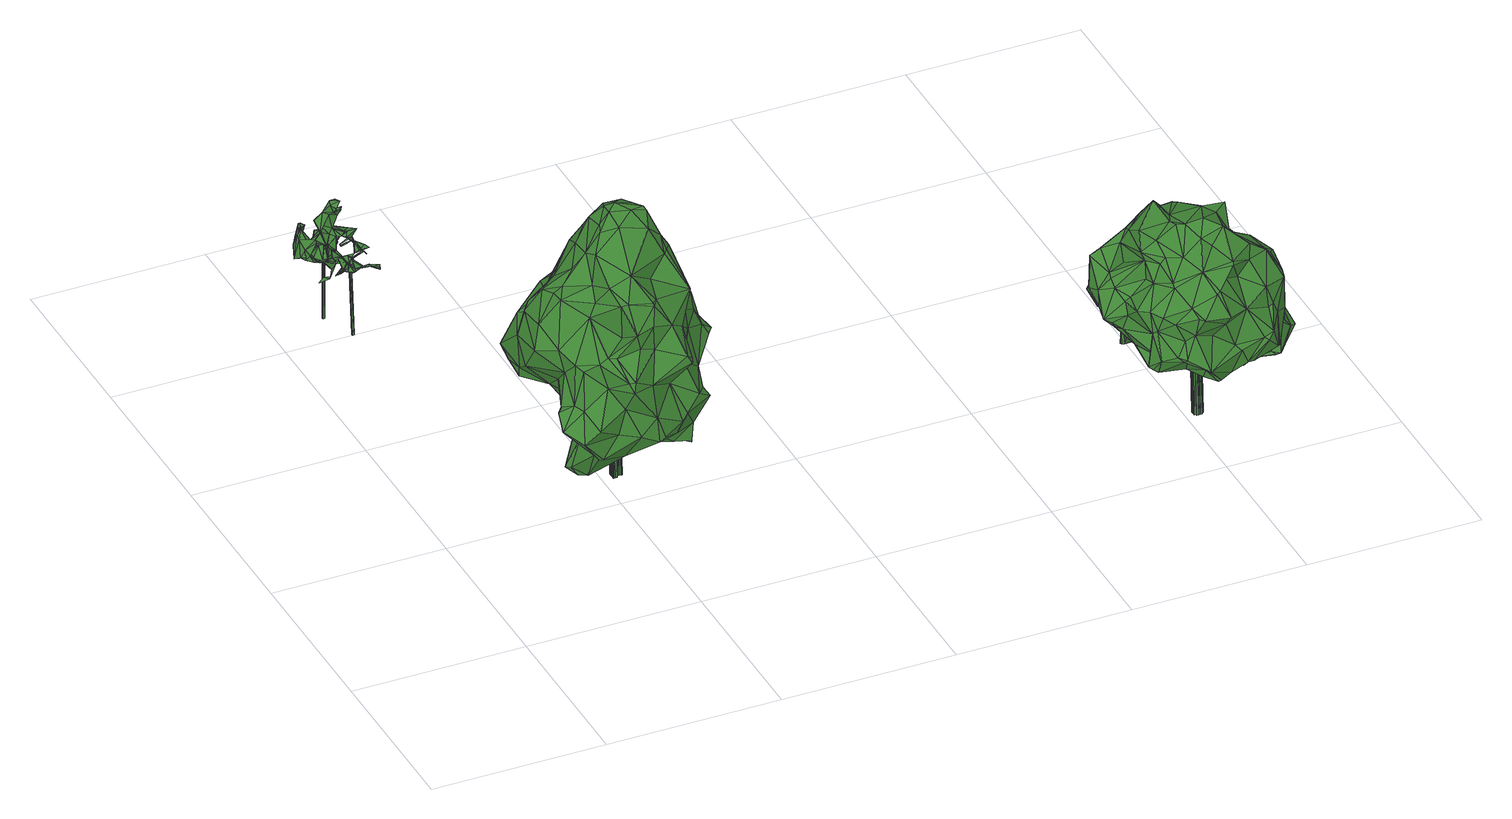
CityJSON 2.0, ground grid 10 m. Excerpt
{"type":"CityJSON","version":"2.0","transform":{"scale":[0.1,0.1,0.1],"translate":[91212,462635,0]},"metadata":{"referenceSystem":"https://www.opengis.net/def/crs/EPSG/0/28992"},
"CityObjects":{
"tree1":{"type":"SolitaryVegetationObject","attributes":{"gtid":77,"crown_width_m":2.45,"crown_median_z":5.09,"trunk_H_m":4.56,"trunk_DBH_m":0.0773,"trunk_radius_m":0.0387,"trunk_base_height_m":0.53,"original_gtid":"78"},"geometry":[{"type":"MultiSurface","lod":"3","boundaries":[[[0,1,2]],[[3,4,5]],[[6,7,8]],[[9,10,11]],[[11,10,12]],[[10,4,13]],[[3,13,4]],[[14,15,16]],[[0,2,17]],[[4,13,18]],[[19,14,16]],[[20,21,22]],[[23,24,25]],[[26,27,28]],[[29,30,31]],[[22,20,32]],[[33,34,23]],[[35,36,18]],[[37,38,39]],[[12,4,10]],[[18,3,5]],[[39,5,3]],[[5,39,1]],[[40,30,29]],[[41,2,42]],[[4,12,13]],[[10,13,12]],[[34,43,23]],[[24,23,43]],[[42,44,45]],[[2,46,17]],[[23,25,33]],[[47,40,29]],[[36,48,35]],[[25,7,49]],[[33,43,34]],[[0,37,39]],[[50,27,17]],[[6,50,17]],[[51,52,26]],[[53,54,32]],[[8,50,6]],[[25,49,33]],[[54,52,51]],[[51,27,17]],[[39,37,55]],[[42,46,45]],[[26,54,51]],[[47,29,56]],[[37,55,57]],[[33,58,34]],[[8,45,46]],[[45,8,41]],[[49,43,33]],[[57,31,56]],[[28,27,51]],[[37,27,28]],[[39,55,59]],[[60,21,61]],[[21,61,22]],[[0,27,37]],[[47,30,40]],[[24,43,25]],[[19,62,60]],[[49,7,6]],[[1,0,39]],[[42,45,41]],[[18,13,3]],[[55,5,59]],[[5,55,39]],[[7,8,49]],[[37,56,63]],[[51,26,28]],[[39,64,1]],[[38,64,39]],[[63,64,38]],[[46,50,8]],[[63,2,64]],[[26,52,65]],[[66,23,24]],[[1,64,2]],[[39,59,5]],[[16,62,19]],[[26,52,54]],[[5,4,18]],[[53,32,67]],[[2,63,42]],[[25,43,6]],[[6,43,49]],[[47,57,30]],[[55,30,57]],[[25,6,7]],[[67,54,53]],[[63,56,50]],[[51,17,26]],[[17,27,26]],[[42,63,46]],[[50,46,63]],[[41,8,46]],[[41,46,2]],[[29,31,57]],[[29,57,56]],[[37,63,38]],[[0,17,27]],[[57,47,56]],[[6,17,46]],[[6,46,8]],[[30,37,57]],[[30,57,31]],[[55,37,30]],[[50,56,27]],[[37,27,56]],[[67,32,54]],[[26,54,32]],[[68,69,70]],[[70,69,71]],[[70,71,72]],[[71,69,73]],[[71,73,72]],[[69,74,73]],[[73,74,72]],[[74,69,75]],[[74,75,72]],[[75,69,68]],[[75,68,72]],[[72,68,70]]]}]},
"tree2":{"type":"SolitaryVegetationObject","attributes":{"gtid":78,"crown_width_m":2.95,"crown_median_z":5.59,"trunk_H_m":4.73,"trunk_DBH_m":0.0975,"trunk_radius_m":0.0487,"trunk_base_height_m":0.86,"original_gtid":"79"},"geometry":[{"type":"MultiSurface","lod":"3","boundaries":[[[76,77,78]],[[79,80,81]],[[82,83,84]],[[82,84,85]],[[86,87,88]],[[89,90,91]],[[85,92,93]],[[94,85,93]],[[85,84,92]],[[95,92,84]],[[96,97,98]],[[95,99,90]],[[100,101,102]],[[103,104,105]],[[106,107,108]],[[109,110,111]],[[112,80,113]],[[89,95,90]],[[114,98,115]],[[116,117,118]],[[119,113,117]],[[119,117,100]],[[120,121,109]],[[122,90,99]],[[91,90,122]],[[123,112,113]],[[123,113,124]],[[81,113,79]],[[125,126,127]],[[97,128,129]],[[130,131,111]],[[132,133,134]],[[92,95,89]],[[81,80,135]],[[95,84,136]],[[88,137,86]],[[130,110,138]],[[134,139,140]],[[132,134,141]],[[120,142,121]],[[130,111,110]],[[112,135,80]],[[76,78,143]],[[133,144,145]],[[98,97,129]],[[146,147,113]],[[148,149,93]],[[80,79,113]],[[150,125,151]],[[152,125,151]],[[153,154,155]],[[87,143,88]],[[156,152,115]],[[82,85,94]],[[157,148,92]],[[128,97,96]],[[158,157,91]],[[89,157,92]],[[148,93,92]],[[159,76,143]],[[122,160,91]],[[124,113,147]],[[96,98,130]],[[141,161,158]],[[91,160,158]],[[77,162,78]],[[88,163,164]],[[162,164,163]],[[165,156,166]],[[167,164,168]],[[169,132,101]],[[89,91,157]],[[82,170,83]],[[136,99,95]],[[121,110,109]],[[139,171,172]],[[173,147,146]],[[174,133,132]],[[175,127,144]],[[157,161,148]],[[167,148,161]],[[176,142,120]],[[118,174,132]],[[144,127,170]],[[124,173,177]],[[173,146,177]],[[128,96,130]],[[148,167,149]],[[118,177,146]],[[172,178,140]],[[167,161,179]],[[108,149,151]],[[152,168,180]],[[167,168,149]],[[152,180,159]],[[125,152,181]],[[139,182,171]],[[94,107,183]],[[94,183,82]],[[127,175,126]],[[103,105,102]],[[100,102,119]],[[82,183,170]],[[184,182,139]],[[144,133,175]],[[154,185,153]],[[113,81,117]],[[186,122,99]],[[186,99,136]],[[140,77,167]],[[115,166,156]],[[134,165,164]],[[160,186,136]],[[93,108,94]],[[93,149,108]],[[170,141,144]],[[164,78,87]],[[168,151,149]],[[183,187,170]],[[150,187,183]],[[125,107,106]],[[87,78,143]],[[184,134,164]],[[102,101,103]],[[182,111,131]],[[94,108,107]],[[183,107,150]],[[78,88,143]],[[81,135,117]],[[123,117,135]],[[111,176,109]],[[138,110,121]],[[171,140,178]],[[109,176,120]],[[188,131,130]],[[160,122,186]],[[188,130,138]],[[149,145,187]],[[151,145,149]],[[133,145,151]],[[152,165,166]],[[165,189,104]],[[105,182,184]],[[176,105,182]],[[165,134,133]],[[176,104,189]],[[128,130,129]],[[101,83,100]],[[176,189,105]],[[164,165,168]],[[108,151,106]],[[150,149,187]],[[101,127,103]],[[141,101,132]],[[103,127,126]],[[150,151,149]],[[101,141,83]],[[111,188,176]],[[176,188,138]],[[78,163,88]],[[176,105,142]],[[190,141,136]],[[84,83,190]],[[146,113,119]],[[146,119,105]],[[105,119,102]],[[115,152,166]],[[115,180,152]],[[189,174,105]],[[169,118,132]],[[164,87,88]],[[131,88,86]],[[188,88,131]],[[140,139,172]],[[140,171,162]],[[77,140,162]],[[111,182,188]],[[115,180,114]],[[152,168,165]],[[173,124,147]],[[181,165,125]],[[125,150,107]],[[156,181,152]],[[175,133,151]],[[175,151,125]],[[159,180,185]],[[141,190,83]],[[159,168,152]],[[98,129,130]],[[188,86,137]],[[137,88,188]],[[181,156,165]],[[182,131,188]],[[188,131,86]],[[146,105,118]],[[189,133,174]],[[189,165,133]],[[162,163,78]],[[174,118,105]],[[104,142,105]],[[187,145,179]],[[170,187,141]],[[99,160,136]],[[99,136,141]],[[187,191,141]],[[171,184,162]],[[162,184,164]],[[165,175,125]],[[164,77,78]],[[104,156,165]],[[156,175,165]],[[104,175,156]],[[159,180,168]],[[100,83,127]],[[170,127,83]],[[101,100,169]],[[116,169,100]],[[136,84,190]],[[167,179,134]],[[167,134,140]],[[151,125,106]],[[138,121,142]],[[142,104,176]],[[142,176,138]],[[117,116,100]],[[169,116,118]],[[157,158,161]],[[187,161,191]],[[179,161,187]],[[191,161,141]],[[118,117,177]],[[177,123,124]],[[112,123,135]],[[104,126,175]],[[123,177,117]],[[103,126,104]],[[101,100,127]],[[167,77,164]],[[184,139,134]],[[171,178,172]],[[99,158,160]],[[141,158,99]],[[184,171,182]],[[152,151,168]],[[179,145,134]],[[141,145,144]],[[134,145,141]],[[192,193,194]],[[193,192,195]],[[193,195,194]],[[194,195,196]],[[195,192,197]],[[195,197,196]],[[196,197,133]],[[196,133,194]],[[197,192,133]],[[133,192,198]],[[133,198,194]],[[198,192,194]]]}]},
"tree3":{"type":"SolitaryVegetationObject","attributes":{"gtid":27,"crown_width_m":10.52,"crown_median_z":8.77,"trunk_H_m":8.22,"trunk_DBH_m":0.581,"trunk_radius_m":0.291,"trunk_base_height_m":0.55,"original_gtid":"27"},"geometry":[{"type":"MultiSurface","lod":"3","boundaries":[[[199,200,201]],[[202,203,204]],[[205,206,207]],[[208,209,210]],[[211,212,213]],[[214,215,216]],[[214,217,215]],[[218,219,220]],[[221,222,223]],[[206,205,224]],[[206,224,225]],[[226,227,228]],[[229,230,231]],[[232,233,234]],[[235,236,237]],[[235,237,238]],[[209,208,239]],[[240,241,242]],[[242,241,243]],[[244,245,246]],[[247,248,204]],[[249,250,220]],[[251,199,252]],[[253,254,255]],[[256,257,253]],[[233,235,241]],[[258,259,260]],[[261,210,262]],[[260,249,263]],[[264,265,266]],[[267,268,246]],[[269,212,211]],[[270,271,272]],[[273,253,257]],[[263,274,275]],[[276,277,255]],[[267,255,254]],[[278,279,280]],[[220,250,218]],[[281,282,283]],[[284,285,286]],[[287,253,273]],[[288,253,287]],[[260,250,249]],[[289,290,291]],[[260,292,250]],[[213,293,294]],[[295,210,209]],[[296,297,284]],[[298,222,221]],[[298,221,229]],[[299,300,301]],[[302,303,304]],[[305,306,307]],[[308,309,310]],[[311,312,313]],[[249,219,314]],[[315,316,317]],[[262,309,261]],[[308,261,309]],[[245,221,246]],[[266,265,282]],[[309,210,295]],[[288,254,253]],[[285,318,215]],[[319,320,321]],[[231,322,229]],[[323,277,223]],[[276,223,277]],[[320,218,292]],[[320,292,321]],[[246,268,244]],[[255,256,253]],[[277,318,255]],[[201,323,223]],[[324,325,326]],[[221,230,229]],[[219,249,220]],[[244,327,245]],[[328,245,327]],[[268,329,330]],[[284,257,285]],[[331,332,333]],[[289,334,274]],[[335,336,337]],[[327,231,328]],[[329,294,293]],[[328,231,230]],[[338,339,340]],[[328,230,245]],[[268,330,244]],[[341,201,342]],[[260,259,292]],[[301,238,237]],[[343,342,344]],[[244,330,327]],[[259,345,205]],[[258,345,259]],[[298,201,222]],[[274,334,346]],[[281,266,282]],[[347,282,265]],[[329,348,294]],[[349,204,248]],[[350,351,352]],[[327,330,353]],[[354,330,329]],[[296,355,297]],[[240,242,356]],[[280,357,238]],[[338,301,300]],[[231,327,353]],[[322,231,353]],[[245,230,221]],[[226,354,227]],[[358,359,266]],[[291,263,360]],[[361,236,362]],[[363,219,218]],[[222,201,223]],[[353,354,226]],[[353,226,322]],[[314,263,249]],[[360,334,289]],[[351,208,352]],[[346,364,274]],[[293,227,329]],[[329,227,354]],[[365,366,367]],[[367,366,363]],[[368,349,248]],[[369,239,208]],[[216,200,370]],[[347,265,371]],[[202,349,372]],[[360,314,270]],[[349,202,204]],[[355,296,225]],[[338,278,301]],[[338,269,278]],[[280,332,307]],[[361,299,237]],[[238,278,280]],[[301,278,238]],[[354,353,330]],[[317,373,374]],[[375,376,377]],[[378,379,380]],[[271,380,379]],[[381,284,297]],[[247,382,341]],[[383,350,384]],[[383,384,305]],[[282,347,283]],[[339,300,299]],[[294,348,213]],[[363,376,271]],[[219,363,271]],[[289,291,360]],[[375,271,376]],[[375,380,271]],[[267,254,385]],[[274,290,289]],[[291,290,274]],[[232,386,377]],[[380,375,386]],[[387,378,380]],[[375,377,386]],[[352,384,350]],[[316,378,373]],[[240,234,241]],[[268,267,348]],[[329,268,348]],[[266,297,355]],[[388,389,357]],[[225,296,390]],[[291,274,263]],[[314,360,263]],[[362,313,391]],[[373,242,243]],[[388,374,243]],[[373,243,374]],[[214,302,217]],[[319,341,382]],[[206,225,304]],[[206,304,392]],[[210,261,208]],[[352,208,261]],[[331,393,332]],[[307,332,393]],[[280,279,332]],[[295,381,309]],[[257,381,273]],[[334,264,346]],[[267,276,255]],[[216,215,200]],[[205,345,224]],[[214,303,302]],[[394,252,321]],[[363,366,376]],[[257,284,381]],[[338,212,269]],[[232,240,386]],[[311,218,320]],[[311,367,218]],[[395,211,213]],[[325,333,395]],[[325,395,213]],[[232,234,240]],[[347,371,396]],[[352,396,371]],[[397,374,388]],[[397,388,398]],[[311,320,312]],[[201,200,323]],[[226,228,322]],[[352,261,396]],[[368,343,349]],[[229,322,343]],[[349,343,372]],[[307,393,305]],[[356,378,387]],[[373,378,356]],[[316,315,378]],[[316,373,317]],[[225,224,399]],[[345,399,224]],[[377,365,400]],[[338,300,339]],[[202,361,203]],[[355,358,266]],[[247,204,401]],[[317,265,315]],[[381,310,309]],[[297,310,381]],[[264,334,315]],[[391,361,362]],[[313,402,311]],[[232,400,233]],[[351,336,208]],[[351,337,336]],[[337,393,331]],[[219,270,314]],[[271,270,219]],[[387,380,403]],[[404,405,369]],[[273,381,406]],[[264,315,265]],[[317,371,265]],[[335,331,324]],[[333,324,331]],[[233,236,235]],[[233,407,236]],[[355,225,408]],[[358,355,408]],[[240,356,403]],[[266,310,297]],[[281,310,266]],[[335,337,331]],[[336,326,404]],[[335,326,336]],[[409,213,385]],[[409,385,288]],[[213,409,325]],[[233,400,407]],[[306,305,397]],[[306,397,398]],[[400,365,402]],[[343,322,228]],[[343,228,372]],[[410,299,411]],[[209,239,295]],[[400,402,407]],[[236,407,362]],[[246,276,267]],[[301,237,299]],[[340,227,293]],[[339,227,340]],[[388,357,412]],[[270,334,360]],[[315,334,270]],[[371,317,374]],[[413,374,397]],[[371,374,413]],[[399,408,225]],[[256,285,257]],[[247,401,382]],[[386,403,380]],[[240,403,386]],[[218,250,292]],[[221,276,246]],[[388,412,398]],[[295,239,369]],[[256,318,285]],[[269,279,278]],[[228,410,372]],[[339,410,227]],[[299,410,339]],[[227,410,228]],[[367,311,402]],[[367,402,365]],[[370,200,199]],[[292,259,394]],[[287,405,404]],[[287,406,405]],[[324,326,335]],[[378,356,242]],[[378,242,373]],[[361,237,236]],[[401,312,382]],[[319,382,320]],[[383,393,350]],[[350,393,337]],[[305,393,383]],[[215,323,200]],[[358,408,346]],[[286,217,302]],[[401,204,414]],[[401,414,312]],[[260,263,258]],[[201,341,199]],[[319,199,341]],[[247,341,248]],[[356,387,403]],[[389,241,235]],[[398,412,306]],[[307,306,412]],[[344,342,201]],[[307,412,280]],[[357,280,412]],[[262,210,309]],[[323,215,277]],[[377,400,232]],[[255,318,256]],[[361,202,411]],[[361,411,299]],[[292,394,321]],[[370,394,205]],[[205,394,259]],[[213,212,293]],[[406,287,273]],[[270,272,315]],[[377,366,365]],[[376,366,377]],[[340,293,212]],[[340,212,338]],[[243,389,388]],[[346,264,415]],[[241,389,243]],[[369,336,404]],[[369,208,336]],[[279,269,416]],[[324,333,325]],[[312,320,382]],[[233,241,234]],[[344,201,298]],[[389,235,357]],[[238,357,235]],[[350,337,351]],[[371,384,352]],[[305,384,397]],[[413,397,384]],[[413,384,371]],[[218,367,363]],[[295,369,381]],[[406,381,369]],[[312,414,313]],[[391,313,414]],[[391,414,204]],[[264,266,359]],[[277,215,318]],[[248,342,368]],[[343,368,342]],[[410,411,372]],[[202,372,411]],[[407,402,362]],[[313,362,402]],[[248,341,342]],[[221,223,276]],[[298,343,344]],[[229,343,298]],[[272,271,379]],[[369,405,406]],[[348,267,385]],[[345,275,364]],[[263,275,258]],[[408,364,346]],[[399,345,364]],[[408,399,364]],[[258,275,345]],[[274,364,275]],[[211,395,416]],[[211,416,269]],[[332,416,333]],[[279,416,332]],[[333,416,395]],[[359,358,415]],[[346,415,358]],[[359,415,264]],[[288,287,417]],[[288,417,409]],[[288,385,254]],[[348,385,213]],[[391,203,361]],[[391,204,203]],[[205,207,370]],[[394,370,251]],[[308,310,281]],[[308,281,283]],[[347,396,308]],[[347,308,283]],[[261,308,396]],[[251,370,199]],[[321,252,319]],[[199,319,252]],[[394,251,252]],[[404,326,287]],[[417,287,326]],[[417,326,409]],[[325,409,326]],[[284,390,296]],[[284,286,390]],[[304,303,392]],[[304,225,390]],[[304,390,286]],[[370,207,216]],[[214,216,207]],[[215,217,285]],[[285,217,286]],[[302,304,286]],[[392,207,206]],[[214,392,303]],[[214,207,392]],[[379,418,272]],[[272,418,315]],[[315,418,378]],[[379,378,418]],[[419,420,421]],[[419,421,422]],[[421,420,423]],[[421,423,422]],[[422,423,424]],[[422,424,425]],[[423,420,426]],[[423,426,424]],[[424,426,427]],[[424,427,425]],[[426,420,428]],[[426,428,427]],[[427,428,429]],[[427,429,425]],[[428,420,430]],[[428,430,429]],[[429,430,431]],[[429,431,425]],[[430,420,432]],[[430,432,431]],[[431,432,433]],[[431,433,425]],[[432,420,434]],[[432,434,433]],[[433,434,435]],[[433,435,425]],[[434,420,436]],[[434,436,435]],[[436,420,437]],[[436,437,435]],[[435,437,438]],[[435,438,425]],[[437,420,439]],[[437,439,438]],[[438,439,440]],[[438,440,425]],[[439,420,441]],[[439,441,440]],[[440,441,442]],[[440,442,425]],[[441,420,443]],[[441,443,442]],[[442,443,444]],[[442,444,425]],[[443,420,445]],[[443,445,444]],[[444,445,446]],[[444,446,425]],[[445,420,447]],[[445,447,446]],[[446,447,448]],[[446,448,425]],[[447,420,449]],[[447,449,448]],[[448,449,450]],[[448,450,425]],[[449,420,451]],[[449,451,450]],[[450,451,452]],[[450,452,425]],[[451,420,453]],[[451,453,452]],[[452,453,454]],[[452,454,425]],[[453,420,455]],[[453,455,454]],[[455,420,456]],[[455,456,454]],[[454,456,457]],[[454,457,425]],[[456,420,458]],[[456,458,457]],[[458,420,419]],[[458,419,457]],[[457,419,459]],[[457,459,425]],[[459,419,422]],[[459,422,425]]]}]},
"tree4":{"type":"SolitaryVegetationObject","attributes":{"gtid":43,"crown_width_m":9.91,"crown_median_z":7.57,"trunk_H_m":7.28,"trunk_DBH_m":0.501,"trunk_radius_m":0.25,"trunk_base_height_m":0.29,"original_gtid":"43"},"geometry":[{"type":"Solid","lod":"3","boundaries":[[[[460,461,462]],[[463,464,465]],[[466,467,468]],[[469,470,471]],[[472,473,474]],[[475,476,477]],[[478,477,476]],[[479,480,481]],[[482,483,484]],[[485,466,468]],[[481,480,486]],[[487,488,463]],[[489,490,491]],[[492,461,460]],[[493,494,495]],[[496,497,488]],[[498,499,500]],[[479,501,502]],[[503,502,501]],[[492,504,505]],[[506,460,462]],[[507,508,509]],[[510,511,512]],[[513,514,515]],[[496,487,516]],[[517,471,518]],[[519,520,521]],[[522,523,509]],[[524,525,526]],[[527,528,529]],[[530,531,532]],[[533,534,535]],[[533,535,536]],[[536,535,483]],[[469,537,470]],[[538,523,539]],[[522,539,523]],[[524,540,525]],[[541,517,542]],[[541,471,517]],[[473,543,463]],[[544,483,545]],[[546,547,548]],[[549,514,550]],[[551,524,505]],[[552,553,554]],[[505,524,492]],[[488,487,496]],[[528,527,530]],[[555,492,524]],[[555,524,526]],[[498,500,537]],[[556,557,558]],[[551,559,524]],[[560,561,562]],[[561,563,562]],[[494,496,469]],[[530,564,528]],[[565,461,492]],[[566,567,564]],[[568,479,502]],[[559,552,540]],[[560,562,563]],[[526,513,555]],[[551,553,559]],[[569,570,462]],[[569,462,571]],[[531,527,572]],[[519,474,463]],[[490,573,491]],[[522,574,575]],[[576,563,577]],[[503,533,578]],[[579,504,506]],[[530,527,531]],[[485,580,466]],[[486,480,581]],[[552,480,479]],[[582,583,561]],[[584,585,586]],[[577,587,542]],[[588,587,577]],[[589,584,590]],[[591,478,592]],[[593,594,595]],[[466,580,596]],[[597,520,519]],[[549,550,598]],[[599,596,600]],[[601,602,603]],[[604,605,606]],[[551,607,554]],[[553,551,554]],[[608,475,482]],[[605,609,606]],[[519,521,474]],[[504,579,610]],[[569,564,611]],[[536,544,612]],[[613,614,546]],[[547,546,614]],[[615,547,614]],[[616,480,552]],[[604,520,605]],[[605,520,597]],[[592,499,591]],[[617,612,618]],[[524,559,540]],[[552,554,607]],[[619,509,523]],[[540,552,620]],[[621,494,493]],[[621,493,490]],[[622,623,617]],[[520,604,472]],[[618,622,617]],[[622,618,478]],[[622,478,623]],[[623,478,591]],[[504,460,506]],[[544,536,483]],[[624,625,510]],[[624,510,464]],[[626,627,508]],[[525,513,526]],[[616,628,629]],[[586,585,629]],[[557,495,558]],[[541,542,630]],[[468,631,566]],[[620,525,540]],[[520,472,521]],[[472,474,521]],[[519,497,632]],[[630,542,633]],[[586,628,634]],[[534,481,486]],[[471,470,635]],[[533,481,534]],[[636,637,638]],[[592,500,499]],[[512,639,487]],[[487,639,516]],[[623,640,641]],[[642,641,640]],[[553,552,559]],[[519,632,597]],[[488,519,463]],[[479,620,552]],[[643,593,644]],[[613,644,593]],[[475,645,476]],[[628,616,634]],[[504,646,505]],[[504,492,460]],[[575,646,539]],[[511,639,512]],[[643,647,594]],[[648,594,647]],[[649,570,650]],[[588,563,651]],[[588,651,652]],[[653,636,638]],[[654,655,656]],[[609,605,656]],[[529,657,609]],[[528,657,529]],[[564,569,566]],[[478,476,592]],[[598,578,641]],[[546,489,613]],[[644,613,489]],[[487,463,465]],[[490,632,621]],[[604,606,658]],[[473,472,631]],[[575,659,646]],[[660,582,661]],[[660,661,589]],[[630,633,556]],[[604,631,472]],[[581,629,653]],[[538,610,662]],[[598,641,599]],[[473,463,474]],[[476,663,500]],[[617,623,641]],[[617,641,578]],[[664,585,584]],[[582,585,664]],[[626,660,627]],[[576,518,665]],[[534,486,666]],[[582,626,647]],[[485,468,571]],[[664,661,582]],[[584,589,661]],[[539,646,504]],[[598,550,578]],[[576,667,560]],[[600,596,580]],[[613,593,595]],[[616,581,480]],[[551,590,607]],[[505,590,551]],[[589,627,660]],[[589,509,627]],[[643,491,668]],[[569,611,610]],[[602,462,461]],[[591,499,669]],[[663,476,645]],[[663,645,470]],[[665,670,576]],[[625,669,510]],[[489,491,644]],[[604,658,671]],[[560,563,576]],[[469,558,495]],[[579,462,570]],[[518,635,665]],[[542,587,633]],[[664,584,661]],[[629,585,560]],[[590,584,672]],[[578,550,503]],[[576,636,673]],[[498,537,511]],[[594,593,643]],[[537,639,511]],[[631,468,467]],[[631,467,473]],[[513,525,620]],[[513,620,514]],[[509,508,627]],[[487,465,512]],[[586,634,584]],[[533,612,617]],[[578,533,617]],[[581,616,629]],[[532,662,530]],[[538,662,532]],[[529,674,572]],[[527,529,572]],[[633,573,556]],[[666,486,581]],[[566,631,567]],[[631,671,567]],[[569,571,566]],[[529,609,674]],[[590,659,589]],[[675,658,606]],[[671,658,675]],[[646,659,590]],[[505,646,590]],[[648,595,594]],[[656,655,676]],[[467,543,473]],[[675,609,657]],[[677,678,632]],[[609,656,674]],[[556,573,557]],[[547,615,679]],[[547,679,548]],[[534,666,535]],[[680,477,544]],[[538,539,610]],[[590,634,607]],[[681,682,614]],[[614,682,615]],[[655,523,532]],[[483,666,484]],[[535,666,483]],[[548,489,546]],[[597,679,605]],[[615,605,679]],[[586,629,628]],[[568,620,479]],[[568,514,620]],[[575,539,522]],[[613,595,614]],[[614,595,681]],[[482,545,483]],[[536,612,533]],[[471,635,518]],[[475,545,482]],[[477,618,612]],[[477,612,544]],[[544,545,475]],[[475,680,544]],[[576,670,636]],[[637,636,670]],[[619,523,655]],[[621,497,494]],[[665,635,683]],[[584,634,672]],[[590,672,634]],[[684,580,603]],[[601,603,580]],[[601,580,485]],[[576,577,518]],[[655,685,676]],[[655,532,531]],[[517,518,577]],[[686,685,655]],[[675,606,609]],[[608,482,683]],[[597,678,679]],[[579,506,462]],[[470,645,635]],[[566,571,468]],[[508,507,595]],[[681,595,507]],[[577,542,517]],[[641,642,625]],[[625,687,688]],[[687,625,624]],[[464,687,624]],[[461,689,602]],[[509,619,507]],[[522,509,574]],[[643,644,491]],[[684,603,513]],[[469,639,537]],[[469,516,639]],[[662,610,611]],[[579,569,610]],[[656,676,674]],[[469,496,516]],[[548,490,489]],[[608,683,635]],[[475,608,635]],[[656,605,682]],[[615,682,605]],[[635,645,475]],[[464,543,687]],[[494,497,496]],[[621,632,497]],[[519,488,497]],[[541,630,556]],[[541,556,558]],[[564,567,657]],[[564,657,528]],[[625,642,669]],[[511,669,499]],[[498,511,499]],[[510,669,511]],[[569,579,649]],[[504,610,539]],[[670,665,690]],[[666,653,484]],[[683,690,665]],[[683,482,690]],[[466,596,691]],[[666,581,653]],[[653,638,637]],[[653,629,636]],[[484,653,637]],[[637,670,484]],[[548,679,678]],[[677,548,678]],[[510,512,465]],[[510,465,464]],[[560,585,561]],[[582,561,585]],[[601,485,571]],[[601,462,602]],[[601,571,462]],[[607,634,616]],[[616,552,607]],[[514,502,550]],[[503,550,502]],[[530,662,564]],[[592,476,500]],[[654,507,655]],[[655,507,619]],[[563,588,577]],[[565,689,461]],[[600,598,599]],[[513,689,565]],[[626,582,660]],[[513,515,684]],[[469,541,558]],[[471,541,469]],[[600,580,515]],[[684,515,580]],[[600,515,598]],[[549,598,515]],[[568,502,514]],[[674,676,572]],[[549,515,514]],[[564,662,611]],[[671,657,567]],[[671,675,657]],[[491,573,668]],[[604,671,631]],[[647,583,582]],[[626,595,648]],[[508,595,626]],[[555,565,492]],[[513,565,555]],[[532,523,538]],[[633,643,668]],[[652,643,633]],[[648,647,626]],[[599,691,596]],[[490,495,557]],[[641,691,599]],[[625,691,641]],[[625,688,691]],[[466,691,687]],[[687,691,688]],[[477,478,618]],[[475,477,680]],[[507,654,681]],[[681,654,682]],[[669,642,640]],[[669,640,591]],[[572,676,685]],[[686,572,685]],[[682,654,656]],[[464,463,543]],[[649,650,569]],[[687,543,466]],[[467,466,543]],[[589,659,574]],[[659,575,574]],[[603,602,689]],[[603,689,513]],[[589,574,509]],[[692,481,533]],[[629,560,667]],[[629,667,636]],[[636,667,673]],[[576,673,667]],[[652,651,643]],[[563,561,651]],[[647,643,651]],[[647,651,583]],[[561,583,651]],[[591,640,623]],[[572,686,531]],[[650,570,569]],[[655,531,686]],[[649,579,570]],[[479,481,692]],[[484,690,482]],[[670,690,484]],[[493,495,490]],[[469,495,494]],[[557,573,490]],[[633,668,573]],[[632,678,597]],[[490,548,677]],[[500,663,537]],[[537,663,470]],[[490,677,632]],[[479,692,501]],[[692,533,501]],[[503,501,533]],[[652,587,588]],[[633,587,652]],[[693,694,695]],[[693,695,696]],[[696,695,697]],[[696,697,698]],[[695,694,699]],[[695,699,697]],[[697,699,700]],[[697,700,698]],[[699,694,701]],[[699,701,700]],[[700,701,702]],[[700,702,698]],[[701,694,703]],[[701,703,702]],[[702,703,704]],[[702,704,698]],[[703,694,705]],[[703,705,704]],[[704,705,706]],[[704,706,698]],[[705,694,707]],[[705,707,706]],[[706,707,708]],[[706,708,698]],[[707,694,709]],[[707,709,708]],[[708,709,710]],[[708,710,698]],[[709,694,711]],[[709,711,710]],[[710,711,712]],[[710,712,698]],[[711,694,713]],[[711,713,712]],[[712,713,714]],[[712,714,698]],[[713,694,715]],[[713,715,714]],[[714,715,716]],[[714,716,698]],[[715,694,717]],[[715,717,716]],[[716,717,718]],[[716,718,698]],[[717,694,719]],[[717,719,718]],[[719,694,720]],[[719,720,718]],[[718,720,721]],[[718,721,698]],[[720,694,722]],[[720,722,721]],[[721,722,723]],[[721,723,698]],[[722,694,724]],[[722,724,723]],[[723,724,725]],[[723,725,698]],[[724,694,726]],[[724,726,725]],[[725,726,727]],[[725,727,698]],[[726,694,728]],[[726,728,727]],[[727,728,729]],[[727,729,698]],[[728,694,730]],[[728,730,729]],[[729,730,731]],[[729,731,698]],[[730,694,732]],[[730,732,731]],[[731,732,733]],[[731,733,698]],[[732,694,693]],[[732,693,733]],[[733,693,696]],[[733,696,698]]]]}]}
},
"vertices":[
[36,301,53],[33,301,53],[35,297,50],[26,299,52],[23,300,54],[27,301,54],[43,297,47],[44,296,47],[40,294,48],[17,300,56],[20,300,54],[17,299,56],[19,298,55],[23,299,54],[31,291,68],[35,293,68],[31,292,68],[37,299,52],[27,296,55],[29,294,65],[40,299,61],[36,300,64],[39,299,61],[52,296,46],[50,298,45],[46,296,48],[43,302,51],[40,303,49],[40,304,48],[33,302,42],[35,305,44],[39,305,42],[43,299,56],[47,293,48],[51,293,45],[30,288,58],[31,291,56],[37,303,49],[35,301,52],[33,303,52],[31,305,39],[36,292,48],[33,294,48],[46,295,47],[29,291,51],[35,292,48],[38,296,47],[32,302,42],[32,286,57],[45,295,47],[38,297,47],[43,303,51],[46,304,51],[45,298,54],[46,302,52],[32,305,50],[34,301,44],[34,302,44],[49,290,49],[28,304,57],[31,300,62],[36,301,64],[29,295,65],[35,297,49],[33,301,52],[47,305,50],[52,301,43],[45,297,54],[38,297,5],[38,298,5],[37,299,51],[37,300,51],[36,299,51],[36,300,51],[37,298,5],[37,297,5],
[30,316,42],[28,321,50],[31,318,45],[33,309,78],[36,311,81],[31,312,79],[15,308,58],[21,309,62],[13,311,63],[11,305,56],[39,323,52],[38,318,50],[37,318,50],[13,319,55],[14,319,59],[15,320,59],[10,311,52],[15,308,53],[13,303,55],[13,314,64],[49,308,51],[51,307,50],[43,308,48],[15,316,64],[24,309,66],[25,310,65],[26,314,67],[30,311,62],[33,309,61],[33,314,63],[23,303,51],[17,301,54],[20,305,52],[44,307,64],[42,310,57],[42,314,61],[35,315,80],[33,312,74],[39,307,44],[36,308,48],[23,315,70],[28,315,74],[30,317,66],[31,314,72],[39,308,63],[38,307,60],[17,321,66],[31,314,74],[38,316,72],[26,304,52],[26,305,59],[26,306,59],[49,308,52],[45,306,51],[44,311,54],[41,318,57],[26,315,63],[27,312,56],[25,315,54],[32,315,80],[16,316,66],[38,323,52],[40,310,57],[30,321,57],[25,321,53],[20,313,60],[36,308,61],[34,317,44],[25,311,59],[25,314,54],[37,316,69],[39,316,71],[14,311,52],[20,309,51],[20,304,52],[24,306,50],[31,309,47],[27,304,39],[24,305,40],[21,304,38],[33,309,52],[15,317,53],[17,318,59],[31,310,40],[20,320,65],[16,316,53],[29,321,50],[29,319,49],[29,319,50],[30,311,53],[32,310,52],[19,314,52],[26,311,46],[25,314,67],[22,309,60],[33,325,56],[27,323,58],[40,318,72],[29,314,62],[27,310,58],[39,311,61],[32,318,72],[27,323,57],[20,314,52],[32,307,45],[32,309,52],[36,320,60],[17,306,55],[32,320,57],[29,307,38],[18,321,66],[19,310,53],[41,317,57],[31,312,61],[17,311,62],[14,311,57],[28,312,9],[28,313,9],[28,313,56],[27,313,9],[27,313,56],[27,312,9],[28,312,56],
[131,91,111],[138,103,112],[139,99,127],[96,91,133],[98,94,111],[101,81,119],[146,104,74],[156,113,86],[152,113,93],[116,183,76],[120,182,75],[127,175,64],[84,153,115],[82,144,124],[96,155,136],[152,117,96],[149,120,110],[147,112,104],[146,123,97],[109,74,70],[111,75,54],[114,75,56],[130,116,153],[131,111,147],[135,117,145],[146,105,73],[144,118,67],[97,119,162],[91,124,148],[93,116,151],[121,112,162],[123,119,169],[114,118,172],[62,89,65],[70,93,77],[63,97,72],[71,107,89],[73,98,98],[68,108,103],[59,118,99],[118,182,76],[75,97,52],[66,100,73],[79,110,52],[83,116,64],[118,139,165],[121,130,167],[125,139,154],[111,83,121],[113,87,131],[123,80,53],[126,79,60],[130,86,96],[132,81,97],[132,157,118],[127,157,126],[139,138,129],[143,141,117],[140,158,102],[147,91,63],[139,87,69],[130,82,62],[126,170,63],[129,173,63],[139,95,46],[108,115,60],[107,137,54],[120,139,64],[121,147,143],[109,142,163],[67,144,112],[113,96,40],[97,88,41],[105,96,51],[135,165,101],[138,99,38],[138,95,46],[131,125,143],[140,122,122],[64,142,108],[79,154,97],[60,142,94],[127,150,43],[122,143,40],[120,156,43],[143,145,80],[143,140,101],[156,131,86],[118,170,103],[126,160,124],[134,99,34],[138,95,34],[138,95,35],[122,87,80],[91,137,146],[99,145,151],[125,178,74],[148,138,61],[138,143,71],[129,109,146],[73,116,128],[73,125,127],[63,122,112],[156,127,87],[157,122,87],[157,124,86],[80,165,60],[62,157,69],[60,163,76],[118,157,44],[131,172,62],[123,165,64],[95,71,91],[96,72,97],[93,74,96],[121,92,43],[103,121,45],[90,120,43],[90,133,45],[144,137,117],[128,78,101],[108,77,89],[131,78,96],[106,115,165],[139,117,122],[98,163,102],[93,161,116],[108,165,105],[108,125,174],[122,120,171],[98,136,161],[104,130,170],[89,175,95],[70,164,92],[85,168,105],[122,107,50],[95,177,92],[98,175,89],[96,175,89],[71,135,124],[78,125,130],[86,130,136],[123,86,117],[116,91,132],[106,100,144],[120,107,134],[145,96,66],[126,108,54],[111,154,43],[103,146,153],[99,88,135],[99,162,81],[102,168,84],[108,165,72],[103,121,172],[98,123,164],[146,136,58],[70,104,32],[59,129,83],[138,123,64],[120,127,77],[128,95,37],[85,106,120],[82,87,103],[101,76,59],[133,98,50],[76,73,71],[89,79,62],[93,79,77],[113,88,132],[113,172,82],[140,104,99],[106,153,49],[93,99,140],[88,122,44],[87,134,47],[79,81,48],[81,80,48],[69,77,62],[90,118,43],[84,107,49],[80,97,28],[131,159,82],[112,84,106],[92,156,80],[93,154,70],[107,152,133],[77,83,50],[76,101,27],[73,130,67],[73,119,77],[144,132,80],[86,85,107],[159,116,87],[74,164,85],[132,91,88],[86,157,115],[115,159,46],[81,150,63],[63,146,65],[142,114,67],[73,87,76],[103,82,110],[86,85,88],[72,101,33],[118,170,102],[121,168,100],[129,166,99],[75,92,97],[139,117,63],[103,160,124],[90,114,134],[88,106,128],[62,144,72],[90,144,67],[90,83,107],[121,107,68],[81,154,109],[115,161,114],[92,104,60],[110,122,6],[108,122,6],[110,123,6],[109,123,88],[110,124,6],[108,124,88],[106,123,88],[110,125,6],[108,125,88],[109,125,6],[107,125,88],[108,125,6],[106,126,88],[107,125,5],[105,125,88],[106,125,5],[104,125,88],[105,125,5],[105,124,5],[103,124,88],[105,123,5],[103,123,88],[105,122,5],[103,122,88],[105,121,5],[103,121,88],[105,120,5],[104,121,88],[106,120,5],[104,120,88],[107,120,5],[105,120,88],[107,120,6],[106,120,88],[108,120,6],[107,120,88],[109,120,6],[110,120,6],[108,121,88],[110,121,6],[109,122,88],
[421,84,50],[420,84,51],[433,87,63],[424,49,114],[427,61,124],[419,54,124],[428,80,104],[431,68,93],[443,81,87],[396,21,113],[381,25,108],[381,23,106],[448,47,97],[439,56,103],[441,42,103],[374,45,112],[372,46,117],[370,67,111],[372,61,122],[379,79,73],[367,70,66],[361,72,72],[359,50,96],[353,57,92],[351,46,81],[433,91,88],[358,69,73],[415,37,127],[427,30,117],[425,7,73],[417,12,90],[410,11,70],[409,89,44],[408,18,108],[412,18,115],[402,12,105],[413,20,116],[425,26,110],[394,50,126],[391,51,128],[381,46,122],[377,84,87],[381,86,86],[378,88,89],[421,76,42],[405,76,33],[432,81,47],[424,31,41],[413,30,45],[417,38,40],[413,60,126],[398,47,127],[407,44,130],[400,90,67],[396,88,72],[411,92,79],[408,35,118],[372,18,93],[367,23,95],[437,31,110],[445,29,96],[442,37,103],[422,49,44],[428,49,42],[392,85,39],[390,97,49],[394,98,49],[452,40,41],[460,45,48],[456,42,50],[455,49,44],[448,44,36],[441,51,32],[363,80,91],[354,74,82],[352,67,88],[355,72,104],[391,34,116],[437,56,33],[428,59,47],[381,88,52],[387,14,97],[378,15,89],[427,63,104],[360,59,100],[359,55,99],[427,5,72],[434,9,64],[430,6,76],[395,85,87],[386,87,88],[388,81,37],[376,78,55],[374,76,41],[374,74,42],[397,97,49],[391,6,93],[405,5,92],[400,11,104],[377,81,44],[366,23,61],[370,19,59],[368,21,60],[370,15,68],[454,60,63],[403,79,51],[450,70,77],[454,58,65],[382,80,82],[445,70,66],[429,83,64],[435,84,69],[446,32,42],[404,9,86],[410,45,54],[417,56,57],[368,22,82],[370,20,84],[381,88,98],[436,75,46],[425,93,89],[362,58,75],[388,24,53],[385,16,65],[390,47,52],[376,39,63],[374,53,59],[383,14,78],[378,12,70],[398,47,47],[390,67,47],[387,63,135],[373,50,128],[407,9,55],[402,10,51],[413,23,50],[423,78,97],[444,24,95],[401,87,98],[406,86,100],[408,79,90],[424,84,78],[421,85,65],[415,95,77],[447,39,87],[446,28,73],[447,32,73],[375,72,43],[374,44,101],[450,37,59],[436,71,47],[443,61,58],[361,72,107],[417,10,58],[421,11,57],[436,12,62],[370,58,58],[377,79,109],[374,69,118],[426,36,39],[392,85,68],[417,24,103],[381,72,120],[384,73,122],[415,67,121],[406,74,122],[395,18,50],[408,36,47],[372,55,58],[366,40,65],[388,8,94],[446,59,84],[431,18,96],[387,10,83],[382,60,53],[375,36,103],[360,42,75],[355,44,79],[357,44,76],[403,38,122],[395,72,124],[397,78,110],[403,74,123],[392,1,64],[413,9,67],[380,39,112],[410,71,47],[395,15,56],[401,12,49],[436,68,50],[435,66,68],[381,11,67],[382,9,69],[357,46,75],[426,37,60],[432,35,41],[437,36,60],[453,53,64],[440,46,75],[402,63,54],[400,40,48],[395,43,49],[447,52,48],[383,39,115],[388,35,60],[362,28,94],[354,59,81],[371,27,65],[398,13,78],[394,58,127],[362,40,84],[442,55,76],[386,61,54],[372,32,80],[449,38,57],[447,50,64],[441,34,43],[432,17,84],[435,18,85],[438,19,78],[370,63,101],[415,26,55],[426,27,67],[365,43,93],[414,96,77],[443,32,42],[443,33,41],[424,72,115],[419,72,109],[407,84,68],[362,43,91],[416,79,105],[374,76,85],[410,53,3],[408,52,3],[410,54,3],[408,52,76],[408,53,76],[406,52,76],[409,54,3],[407,53,76],[409,55,3],[407,54,76],[408,55,3],[406,54,76],[407,55,3],[405,54,76],[406,55,3],[404,54,76],[406,54,3],[404,53,76],[405,54,3],[403,53,76],[405,53,3],[403,52,76],[405,52,3],[403,51,76],[405,51,3],[404,50,76],[406,51,3],[406,50,3],[404,49,76],[407,50,3],[405,49,76],[408,50,3],[406,49,76],[409,50,3],[407,49,76],[409,51,3],[407,50,76],[410,51,3],[408,50,76],[410,52,3],[408,51,76]
]}
